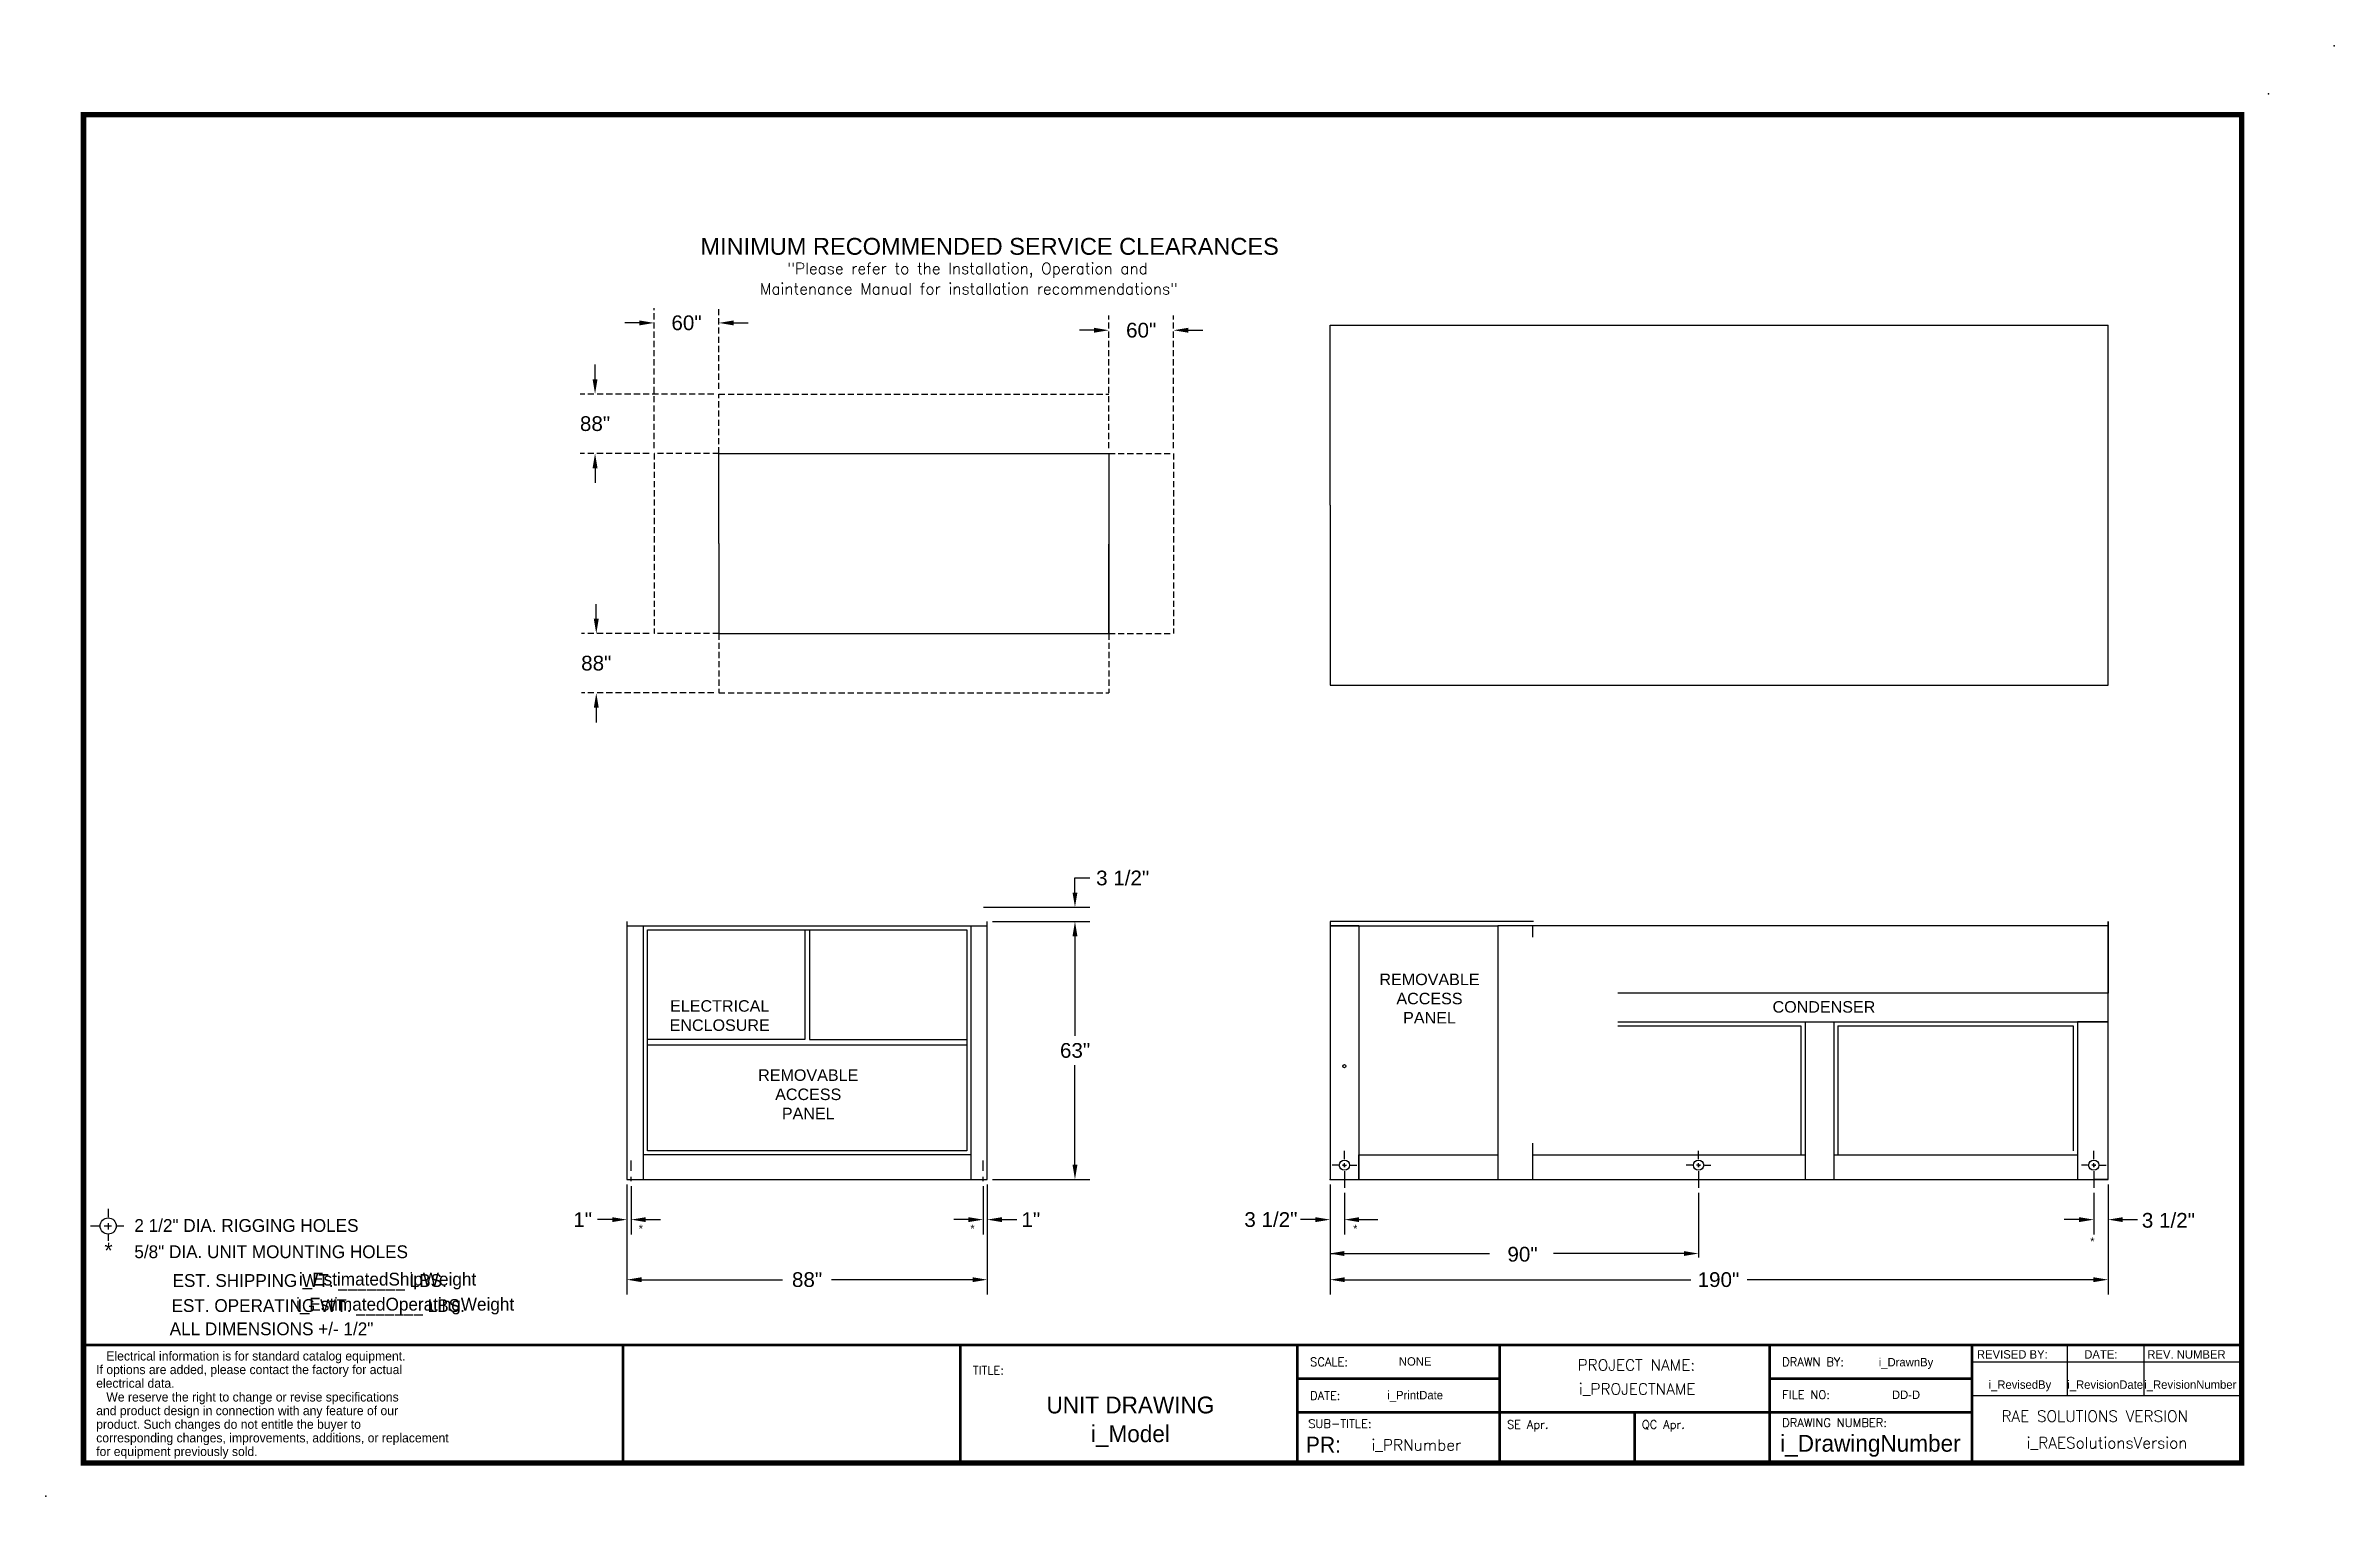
# Model space of a CAD drawing. Extents: x -125 to 434, y -235 to 119.
import ezdxf
from ezdxf.enums import TextEntityAlignment as Align

# ---------------------------------------------------------------- set-up
doc = ezdxf.new("R2010")
doc.units = 0
doc.header["$MEASUREMENT"] = 0
doc.linetypes.add('HIDDEN', pattern=[0.375, 0.25, -0.125])
doc.layers.get('0').update_dxf_attribs({"linetype": 'CONTINUOUS'})
doc.styles.add('dimentions', font='ARIAL.TTF')
doc.styles.add('SIMPLEX', font='SIMPLEX')

msp = doc.modelspace()

# ---------------------------------------------------------------- linework, layer by layer
at = {"lineweight": 30}
for p, q in [((19.99, 51.61), (16.39, 51.61)), ((42.97, 51.61), (46.57, 51.61)), ((188.64, 51.09), (378.64, 51.09)), ((188.64, 7.09), (188.64, 51.09)), ((378.64, -36.91), (378.64, 51.09)), ((131.02, 49.81), (127.42, 49.81)), ((154, 49.81), (157.6, 49.81)), ((9.14, 37.84), (9.14, 41.44)), ((39.37, 19.72), (134.62, 19.72)), ((39.37, 19.72), (134.62, 19.72)), ((39.37, -2.28), (39.37, 19.72)), ((39.37, -2.28), (39.37, 19.72)), ((134.64, 19.62), (134.64, -2.43)), ((9.14, 16.12), (9.14, 12.52)), ((188.64, 7.09), (188.64, -36.91)), ((39.37, -2.28), (39.37, -24.28)), ((39.37, -2.28), (39.37, -24.28)), ((134.64, -24.32), (134.64, -2.43)), ((9.44, -20.68), (9.44, -17.08)), ((39.37, -24.28), (134.62, -24.28)), ((188.64, -36.91), (378.64, -36.91)), ((9.44, -42.39), (9.44, -45.99)), ((126.34, -87.56), (126.34, -83.96)), ((126.34, -83.96), (129.94, -83.96)), ((16.92, -94.66), (16.92, -157.66)), ((104.04, -91.16), (129.94, -91.16)), ((104.92, -157.66), (104.92, -94.66)), ((106.17, -94.66), (129.94, -94.66)), ((106.17, -94.66), (129.94, -94.66)), ((238.36, -94.66), (188.64, -94.66)), ((188.64, -94.66), (188.64, -157.66)), ((378.64, -94.66), (378.64, -112.16)), ((378.64, -94.66), (378.64, -95.66)), ((378.64, -157.66), (378.64, -94.66)), ((16.92, -95.66), (104.92, -95.66)), ((20.92, -95.66), (20.92, -96.66)), ((20.92, -95.66), (20.92, -157.66)), ((21.92, -124.86), (21.92, -96.66)), ((21.92, -96.66), (99.92, -96.66)), ((60.37, -96.66), (60.37, -123.5)), ((60.92, -96.66), (61.47, -96.66)), ((61.47, -96.66), (61.47, -123.5)), ((99.92, -96.66), (99.92, -150.66)), ((100.92, -95.66), (100.92, -157.66)), ((126.34, -98.26), (126.34, -122.56)), ((126.34, -98.26), (126.34, -101.86)), ((188.64, -95.66), (195.64, -95.66)), ((195.64, -95.66), (188.64, -95.66)), ((195.64, -95.66), (195.64, -157.66)), ((195.64, -95.66), (229.64, -95.66)), ((229.64, -95.66), (229.64, -157.66)), ((378.64, -95.66), (229.64, -95.66)), ((275.64, -112.16), (258.9, -112.16)), ((378.64, -112.16), (275.64, -112.16)), ((258.9, -119.16), (378.64, -119.16)), ((258.9, -120.16), (303.64, -120.16)), ((303.64, -120.16), (303.64, -151.66)), ((304.64, -119.16), (304.64, -157.66)), ((311.64, -119.16), (311.64, -157.66)), ((312.64, -120.16), (312.64, -151.66)), ((312.64, -120.16), (370.14, -120.16)), ((370.14, -120.16), (370.14, -150.66)), ((371.14, -119.16), (371.14, -157.66)), ((378.64, -119.16), (371.14, -119.16)), ((60.37, -123.5), (21.92, -123.5)), ((99.92, -124.86), (21.92, -124.86)), ((21.92, -150.66), (21.92, -124.86)), ((61.47, -123.5), (99.92, -123.5)), ((126.34, -154.06), (126.34, -129.76)), ((99.92, -150.66), (21.92, -150.66)), ((192.14, -152.66), (192.14, -150.66)), ((238.14, -157.66), (238.14, -148.75)), ((278.64, -152.66), (278.64, -150.66)), ((375.14, -152.66), (375.14, -150.66)), ((17.92, -155.55), (17.92, -153.05)), ((100.92, -151.66), (20.92, -151.66)), ((103.92, -155.55), (103.92, -153.05)), ((190.64, -154.16), (189.14, -154.16)), ((192.14, -154.16), (191.64, -154.16)), ((191.64, -154.16), (192.64, -154.16)), ((192.14, -154.66), (192.14, -153.66)), ((192.14, -154.16), (192.14, -154.16)), ((192.14, -154.16), (192.14, -154.66)), ((192.14, -155.66), (192.14, -159.66)), ((193.64, -154.16), (195.14, -154.16)), ((195.64, -151.66), (229.64, -151.66)), ((195.64, -157.66), (195.64, -151.66)), ((238.14, -151.66), (238.36, -151.66)), ((238.36, -151.66), (304.64, -151.66)), ((277.14, -154.16), (275.64, -154.16)), ((279.14, -154.16), (278.14, -154.16)), ((278.64, -154.66), (278.64, -153.66)), ((278.64, -154.16), (278.64, -154.16)), ((278.64, -154.16), (278.64, -154.66)), ((278.64, -154.16), (279.14, -154.16)), ((278.64, -155.66), (278.64, -159.66)), ((280.14, -154.16), (281.64, -154.16)), ((311.64, -151.66), (365.64, -151.66)), ((365.64, -151.66), (371.14, -151.66)), ((373.64, -154.16), (372.14, -154.16)), ((375.64, -154.16), (374.64, -154.16)), ((375.14, -154.66), (375.14, -153.66)), ((375.14, -154.16), (375.64, -154.16)), ((375.14, -154.16), (375.14, -154.66)), ((375.14, -154.16), (375.14, -154.16)), ((375.14, -155.66), (375.14, -159.66)), ((376.64, -154.16), (378.14, -154.16)), ((16.92, -157.66), (104.92, -157.66)), ((16.92, -158.91), (16.92, -185.74)), ((16.92, -158.91), (16.92, -171.07)), ((17.92, -158.05), (17.92, -157.05)), ((17.92, -159.3), (17.92, -171.07)), ((103.92, -158.05), (103.92, -157.05)), ((103.92, -159.3), (103.92, -171.07)), ((104.92, -158.91), (104.92, -185.74)), ((104.92, -158.91), (104.92, -171.07)), ((106.17, -157.66), (129.94, -157.66)), ((188.64, -157.66), (378.64, -157.66)), ((188.64, -157.66), (192.14, -157.66)), ((188.64, -158.91), (188.64, -185.74)), ((188.64, -158.91), (188.64, -171.07)), ((192.14, -160.91), (192.14, -171.07)), ((192.14, -160.91), (192.14, -171.07)), ((278.64, -160.91), (278.64, -176.73)), ((378.64, -157.66), (375.14, -157.66)), ((375.14, -160.91), (375.14, -171.07)), ((378.64, -158.91), (378.64, -185.74)), ((378.64, -158.91), (378.64, -171.07)), ((-109.76, -164.81), (-109.76, -166.88)), ((13.32, -167.47), (9.72, -167.47)), ((21.52, -167.47), (25.12, -167.47)), ((100.32, -167.47), (96.72, -167.47)), ((108.52, -167.47), (112.12, -167.47)), ((185.04, -167.47), (181.44, -167.47)), ((195.74, -167.47), (200.31, -167.47)), ((195.74, -167.47), (199.34, -167.47)), ((371.54, -167.47), (367.94, -167.47)), ((382.24, -167.47), (385.84, -167.47)), ((-114.07, -169.02), (-111.96, -169.02)), ((-110.74, -169.02), (-108.97, -169.02)), ((-109.76, -168.34), (-109.76, -169.91)), ((-109.76, -171.04), (-109.76, -172.67)), ((-107.75, -169.02), (-105.95, -169.02)), ((188.64, -175.75), (227.59, -175.75)), ((275.04, -175.75), (243.19, -175.75)), ((20.52, -182.14), (54.92, -182.14)), ((101.32, -182.14), (66.92, -182.14)), ((192.24, -182.14), (276.74, -182.14)), ((375.04, -182.14), (290.54, -182.14)), ((15.97, -226.92), (15.97, -198.1)), ((98.32, -226.92), (98.32, -198.1)), ((180.67, -198.1), (345.37, -198.1)), ((180.67, -226.92), (180.67, -198.1)), ((230.08, -198.1), (230.08, -226.92)), ((295.96, -198.1), (295.96, -214.57)), ((345.37, -198.1), (345.37, -226.92)), ((345.37, -198.1), (411.25, -198.1)), ((345.37, -198.1), (345.37, -202.22)), ((368.62, -198.1), (368.62, -210.45)), ((387.34, -198.1), (387.34, -210.45)), ((230.08, -206.34), (180.67, -206.34)), ((295.96, -206.34), (345.37, -206.34)), ((295.96, -214.57), (295.96, -206.34)), ((345.37, -202.22), (411.25, -202.22)), ((345.37, -210.45), (411.25, -210.45)), ((345.37, -214.57), (180.67, -214.57)), ((263.02, -214.57), (263.02, -226.92)), ((295.96, -214.57), (295.96, -226.92))]:
    msp.add_line(p, q, dxfattribs=at)
at = {"linetype": 'HIDDEN', "lineweight": 30, "ltscale": 6}
for p, q in [((23.59, 20.97), (23.59, 55.21)), ((39.37, 35.49), (39.37, 55.21)), ((134.62, 20.97), (134.62, 53.41)), ((150.4, 20.97), (150.4, 53.41)), ((38.12, 34.24), (5.54, 34.24)), ((39.37, 34.24), (134.62, 34.24)), ((39.37, 19.72), (39.37, 34.24)), ((22.34, 19.72), (5.54, 19.72)), ((23.59, 19.72), (23.59, -24.28)), ((39.37, 19.72), (23.59, 19.72)), ((134.62, 19.72), (150.4, 19.72)), ((150.4, 19.72), (150.4, -24.28)), ((22.34, -24.28), (5.84, -24.28)), ((39.37, -24.28), (23.59, -24.28)), ((39.37, -24.28), (39.37, -38.79)), ((134.62, -24.28), (134.62, -38.79)), ((134.62, -24.28), (150.4, -24.28)), ((38.12, -38.79), (5.84, -38.79)), ((39.37, -38.79), (134.62, -38.79))]:
    msp.add_line(p, q, dxfattribs=at)
for p, q in [((134.65, 19.72), (134.65, -24.28)), ((238.14, -98.44), (238.14, -95.66))]:
    msp.add_line(p, q)
at = {"const_width": 1.32}
msp.add_lwpolyline([(-115.79, -226.92), (411.25, -226.92), (411.25, 102.48), (-115.79, 102.48), (-115.79, -226.92)], dxfattribs=at)
at = {"lineweight": 30, "const_width": 0.659}
for points in [[(16.75, -198.1), (-115.79, -198.1)], [(411.25, -198.1), (15.97, -198.1), (15.97, -226.92)], [(98.32, -198.1), (98.32, -226.92)], [(180.67, -198.1), (180.67, -226.92)], [(230.08, -198.1), (230.08, -226.92)], [(295.96, -198.1), (295.96, -226.92)], [(345.37, -226.92), (345.37, -198.1), (411.25, -198.1)], [(230.08, -206.34), (180.67, -206.34)], [(345.37, -206.34), (295.96, -206.34), (295.96, -226.92)], [(345.37, -214.57), (180.67, -214.57)], [(263.02, -214.57), (263.02, -226.92)]]:
    msp.add_lwpolyline(points, dxfattribs=at)
at = {"lineweight": 30}
for centre, radius in [((192.14, -129.97), 0.375), ((192.14, -154.16), 1.25), ((278.64, -154.16), 1.25), ((375.14, -154.16), 1.25), ((-109.76, -169.02), 1.97)]:
    msp.add_circle(centre, radius, dxfattribs=at)
for p in [(433.87, 119.32), (417.78, 107.55), (345.37, -226.92), (-125, -235.05)]:
    msp.add_point(p)
at = {"linetype": 'ByBlock'}
msp.add_point((188.64, -157.66), dxfattribs=at)
at = {"lineweight": 30}
for points in [[(19.99, 52.21), (19.99, 51.01), (23.59, 51.61)], [(42.97, 52.21), (42.97, 51.01), (39.37, 51.61)], [(131.02, 50.41), (131.02, 49.21), (134.62, 49.81)], [(154, 50.41), (154, 49.21), (150.4, 49.81)], [(8.54, 37.84), (9.74, 37.84), (9.14, 34.24)], [(8.54, 16.12), (9.74, 16.12), (9.14, 19.72)], [(8.84, -20.68), (10.04, -20.68), (9.44, -24.28)], [(8.84, -42.39), (10.04, -42.39), (9.44, -38.79)], [(125.74, -87.56), (126.94, -87.56), (126.34, -91.16)], [(125.74, -98.26), (126.94, -98.26), (126.34, -94.66)], [(125.74, -98.26), (126.94, -98.26), (126.34, -94.66)], [(125.74, -154.06), (126.94, -154.06), (126.34, -157.66)], [(13.32, -166.87), (13.32, -168.07), (16.92, -167.47)], [(21.52, -166.87), (21.52, -168.07), (17.92, -167.47)], [(100.32, -166.87), (100.32, -168.07), (103.92, -167.47)], [(108.52, -166.87), (108.52, -168.07), (104.92, -167.47)], [(185.04, -166.87), (185.04, -168.07), (188.64, -167.47)], [(195.74, -166.87), (195.74, -168.07), (192.14, -167.47)], [(195.74, -166.87), (195.74, -168.07), (192.14, -167.47)], [(371.54, -166.87), (371.54, -168.07), (375.14, -167.47)], [(382.24, -166.87), (382.24, -168.07), (378.64, -167.47)], [(192.09, -175.15), (192.09, -176.35), (188.49, -175.75)], [(275.04, -175.15), (275.04, -176.35), (278.64, -175.75)], [(20.52, -181.54), (20.52, -182.74), (16.92, -182.14)], [(101.32, -181.54), (101.32, -182.74), (104.92, -182.14)], [(192.24, -181.54), (192.24, -182.74), (188.64, -182.14)], [(375.04, -181.54), (375.04, -182.74), (378.64, -182.14)]]:
    msp.add_solid(points, dxfattribs=at)

# ---------------------------------------------------------------- texts
for s, height, style, p in [('MINIMUM RECOMMENDED SERVICE CLEARANCES', 4.1175, 'dimentions', (34.88, 68.25)), ('63"', 3.6, 'dimentions', (122.68, -127.93)), ('1"', 3.6, 'dimentions', (113.27, -169.27)), ('190"', 3.6, 'dimentions', (278.4, -183.92)), ('SCALE:', 2.059, 'SIMPLEX', (183.76, -203.25)), ('DRAWN BY:', 2.059, 'SIMPLEX', (299.05, -203.25)), ('TITLE:', 2.059, 'SIMPLEX', (101.41, -205.31)), ('DATE:', 2.059, 'SIMPLEX', (183.76, -211.48)), ('FILE NO:', 2.059, 'SIMPLEX', (299.05, -211.28)), ('SUB-TITLE:', 2.059, 'SIMPLEX', (183.31, -218.36)), ('SE Apr.', 2.059, 'SIMPLEX', (231.83, -218.55)), ('QC Apr.', 2.059, 'SIMPLEX', (264.77, -218.55)), ('DRAWING NUMBER:', 2.0587, 'SIMPLEX', (299.05, -218.11)), ('RAE SOLUTIONS VERSION', 2.734, 'SIMPLEX', (352.59, -216.86))]:
    msp.add_text(s, height=height, dxfattribs=dict(at, style=style)).set_placement(p)
for s, height, style, p in [('"Please refer to the Installation, Operation and', 2.734, 'SIMPLEX', (100.11, 63.54)), ('Maintenance Manual for installation recommendations"', 2.734, 'SIMPLEX', (100.43, 58.58)), ('REMOVABLE', 2.812, 'dimentions', (212.92, -110.18)), ('ELECTRICAL', 2.812, 'dimentions', (39.58, -116.67)), ('ACCESS', 2.812, 'dimentions', (212.92, -114.86)), ('PANEL', 2.812, 'dimentions', (212.92, -119.55)), ('CONDENSER', 2.812, 'dimentions', (309.25, -116.9)), ('ENCLOSURE', 2.812, 'dimentions', (39.58, -121.36)), ('REMOVABLE', 2.812, 'dimentions', (61.2, -133.57)), ('ACCESS', 2.812, 'dimentions', (61.2, -138.26)), ('PANEL', 2.812, 'dimentions', (61.2, -142.94)), ('PROJECT NAME:', 2.734, 'SIMPLEX', (263.43, -204.35)), ('i_PROJECTNAME', 2.734, 'SIMPLEX', (263.64, -210.2)), ('i_PRNumber', 2.734, 'SIMPLEX', (209.7, -223.89)), ('i_RAESolutionsVersion', 2.734, 'SIMPLEX', (378.38, -223.36))]:
    msp.add_text(s, height=height, dxfattribs=dict(at, style=style)).set_placement(p, align=Align.CENTER)
for s, height, p in [('2 1/2" DIA. RIGGING HOLES', 3.1293, (-103.37, -170.46)), ('*', 1.97, (19.81, -170.64)), ('*', 1.97, (100.81, -170.64)), ('*', 1.97, (194.29, -170.64)), ('*', 1.97, (374.3, -173.77)), ('5/8" DIA. UNIT MOUNTING HOLES', 3.1293, (-103.37, -176.88)), ('REVISED BY:', 2.0587, (346.61, -201.42)), ('DATE:', 2.059, (372.82, -201.42)), ('REV. NUMBER', 2.0587, (388.22, -201.42))]:
    msp.add_text(s, height=height, dxfattribs=at).set_placement(p)
for s, height, p in [('*', 3.85, (-109.68, -176.93)), ('EST. SHIPPING WT. _______ LBS.', 3.1293, (-60.56, -183.91)), ('i_EstimatedShipWeight', 3.1329, (-41.54, -183.57)), ('EST. OPERATING WT. _______ LBS.', 3.1293, (-58.48, -190.03)), ('i_EstimatedOperatingWeight', 3.1293, (-37.25, -189.69)), ('ALL DIMENSIONS +/- 1/2"', 3.1293, (-69.87, -195.71)), ('NONE', 2.059, (209.42, -203.14)), ('i_DrawnBy', 2.059, (329.29, -203.32)), ('i_RevisedBy', 2.0587, (357.1, -208.8)), ('i_RevisionDate', 2.0587, (377.93, -208.8)), ('i_RevisionNumber', 2.0587, (398.72, -208.8)), ('UNIT DRAWING', 4.1175, (139.88, -214.81)), ('i_PrintDate', 2.0587, (209.42, -211.37)), ('DD-D', 2.059, (329.29, -211.28)), ('i_Model', 4.117, (139.88, -221.83)), ('i_DrawingNumber', 4.1175, (320.59, -224.17))]:
    msp.add_text(s, height=height, dxfattribs=at).set_placement(p, align=Align.CENTER)
at = {"lineweight": 25}
for s, p in [('   Electrical information is for standard catalog equipment.', (-112.68, -201.89)), ('electrical data.', (-112.68, -208.54)), ('If options are added, please contact the factory for actual', (-112.68, -205.21)), ('   We reserve the right to change or revise specifications', (-112.68, -211.91)), ('and product design in connection with any feature of our', (-112.68, -215.24)), ('product. Such changes do not entitle the buyer to', (-112.68, -218.57)), ('for equipment previously sold.', (-112.68, -225.22)), ('corresponding changes, improvements, additions, or replacement ', (-112.68, -221.89))]:
    msp.add_text(s, height=2.2183, dxfattribs=at).set_placement(p)
at = {"lineweight": 30}
msp.add_text('PR:', height=3.86, dxfattribs=at).set_placement((191.32, -224.37), align=Align.RIGHT)
at = {"lineweight": 30, "char_height": 3.6, "attachment_point": 5, "style": 'dimentions'}
for s, insert in [('60"', (31.48, 51.61)), ('60"', (142.51, 49.81)), ('88"', (9.14, 26.98)), ('88"', (9.44, -31.53)), ('3 1/2"', (137.99, -84.02)), ('\\A1;1"', (6.12, -167.47)), ('3 1/2"', (174.19, -167.47)), ('3 1/2"', (393.37, -167.66)), ('90"', (235.64, -175.94)), ('\\A1;88"', (60.92, -182.14))]:
    msp.add_mtext(s, dxfattribs=dict(at, insert=insert))

doc.saveas('drawing.dxf')
